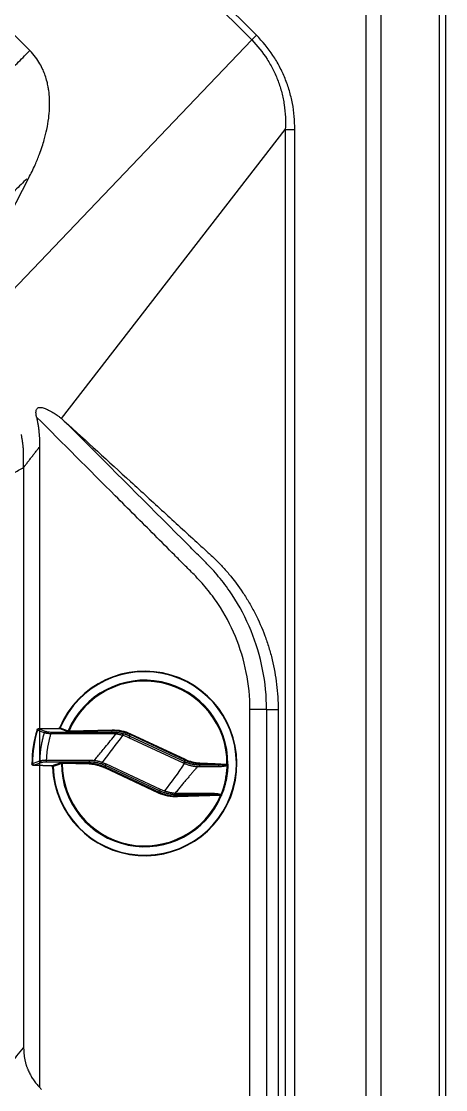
# Model space of a CAD drawing. Header units: inches. Extents: x 2 to 86, y -22 to 129.
# Drawn here: x 80.36 to 86.46, y 56.99 to 72.33 of the extents above; entities that cross this region are included whole.
import ezdxf

# ---------------------------------------------------------------- set-up
doc = ezdxf.new("R2010")
doc.units = ezdxf.units.IN
doc.header["$MEASUREMENT"] = 0
doc.layers.add('1', color=4, linetype='Continuous')
doc.layers.add('BDIM_CYAN', color=4, linetype='Continuous')

# ---------------------------------------------------------------- blocks, each defined once
blk = doc.blocks.new('1774501 top')
at = {"layer": 'BDIM_CYAN'}
for p, q in [((-39.15, 12.12), (-39.1, 12.11)), ((-38.6, 12.75), (-31.3, 12.9)), ((-31.21, 12.76), (-38.46, 12.6)), ((-38.46, 12.61), (-31.21, 12.76)), ((-38.46, 12.61), (-38.46, 12.6)), ((-31.21, 12.76), (-31.21, 12.76)), ((-30.84, 12.97), (-30.88, 12.99)), ((-27.57, 11.92), (-11.9, 12.25)), ((-27.56, 11.56), (-27.57, 11.92)), ((-11.9, 11.9), (-27.56, 11.56)), ((-11.99, 11.46), (-11.9, 11.9)), ((-11.9, 11.9), (-11.9, 12.25)), ((-7.86, 10.89), (-8.04, 10.23)), ((-5.45, 10.01), (-5.74, 9.39)), ((14.18, 0.1), (-5.74, 9.39)), ((-5.45, 10.01), (-5.34, 10.51)), ((-5.45, 10.01), (14.48, 0.73)), ((-5.34, 10.51), (-5.19, 10.84)), ((14.6, 1.22), (-5.34, 10.51)), ((-5.19, 10.84), (14.75, 1.54)), ((-40.98, 0.05), (-40.93, 0.05)), ((-30.04, 0), (-30.03, 0.35)), ((-30.03, 0.35), (-20.28, 0.09)), ((-20.29, -0.27), (-20.28, 0.09)), ((-20.18, 0.48), (-20.28, 0.09)), ((-15.67, -0.25), (-15.45, 0.4)), ((14.48, 0.73), (14.18, 0.1)), ((14.48, 0.73), (14.6, 1.22)), ((14.8, 0.58), (14.52, -0.05)), ((14.6, 1.22), (14.75, 1.54)), ((20.11, -0.15), (20.13, 0.2)), ((-33.96, -0.96), (-40.44, -0.78)), ((-40.26, -0.64), (-33.83, -0.81)), ((-40.26, -0.64), (-40.26, -0.65)), ((-33.83, -0.82), (-40.26, -0.65)), ((-33.83, -0.81), (-33.83, -0.82)), ((-33.44, -1.17), (-33.48, -1.17)), ((-20.29, -0.27), (-30.04, 0)), ((-14.59, -1.61), (-14.44, -1.29)), ((5.11, -10.8), (-14.59, -1.61)), ((-14.32, -0.8), (-14.44, -1.29)), ((-14.44, -1.29), (5.26, -10.48)), ((-14.32, -0.8), (-14.03, -0.17)), ((5.36, -9.97), (-14.32, -0.8)), ((-14.03, -0.17), (5.65, -9.35)), ((20.03, -0.48), (20.11, -0.15)), ((30.36, -0.29), (30.03, -0.29)), ((30.1, -0.66), (30.33, -0.67)), ((5.11, -10.8), (5.26, -10.48)), ((5.26, -10.48), (5.36, -9.97)), ((5.65, -9.35), (5.36, -9.97)), ((7.39, -10.03), (7.19, -10.68)), ((12.08, -11.46), (11.99, -11.85)), ((11.99, -11.85), (23.67, -11.46)), ((27.67, -11.68), (12.01, -12.2)), ((27.67, -11.68), (27.97, -11.81)), ((12.01, -12.2), (11.99, -11.85))]:
    blk.add_line(p, q, dxfattribs=at)
at = {"layer": 'BDIM_CYAN', "flags": 128}
for points in [[(-39.15, 12.12), (-39.2, 12.2), (-39.25, 12.26)], [(-36.58, 11.15), (-37.99, 11.69), (-39.1, 12.12)], [(-38.6, 12.75), (-38.54, 12.67), (-38.49, 12.61)], [(-38.46, 12.6), (-37.07, 12.07), (-35.98, 11.66)], [(-31.21, 12.76), (-31.26, 12.84), (-31.3, 12.9)], [(-28.25, 11.62), (-29.9, 12.26), (-31.2, 12.76)], [(-30.98, 13.12), (-30.92, 13.04), (-30.88, 12.99)], [(-30.85, 12.96), (-29.23, 12.34), (-27.95, 11.85)], [(-12.06, 10.83), (-24.48, 10.82), (-34.24, 10.81)], [(-34.17, 11.46), (-21.75, 11.46), (-11.99, 11.46)], [(-41.12, -0.08), (-41.04, -0.01), (-40.98, 0.05)], [(-20.18, 0.48), (-28.93, 0.49), (-35.8, 0.49)], [(20.13, 0.2), (25.68, -0.07), (30.03, -0.29)], [(-40.3, -0.65), (-40.38, -0.72), (-40.44, -0.78)], [(-33.96, -0.96), (-33.89, -0.88), (-33.83, -0.82)], [(-33.48, -1.17), (-33.56, -1.24), (-33.61, -1.3)], [(26.96, -0.49), (23.12, -0.3), (20.11, -0.15)], [(23.67, -11.46), (17.18, -11.46), (12.08, -11.46)], [(27.84, -11.41), (27.88, -11.42), (27.91, -11.44), (27.95, -11.45), (27.98, -11.47), (28.01, -11.48), (28.03, -11.49), (28.06, -11.5), (28.07, -11.5)]]:
    blk.add_lwpolyline(points, dxfattribs=at)
at = {"layer": 'BDIM_CYAN'}
for centre, radius, start, end in [((0, 0), 33.64, 182.2173, 157.0458), ((0, 0), 33.5, 182.0017, 157.1948), ((0, 0), 33.46, 182.0017, 157.1948), ((0, 0), 30.36, 359.4552, 157.0287), ((0, 0), 30.04, 359.4552, 156.6235), ((0, 0), 41.12, 162.6593, 180.1147), ((0, 0), 40.98, 162.7985, 179.9266), ((0, 0), 40.93, 162.7985, 179.9266), ((-39.06, 12.18), 0.0712, 185.9757, 235.9967), ((-38.48, 12.44), 0.17, 94.5662, 117.2715), ((-31.22, 12.75), 0.0179, 7.628, 32.3884), ((-30.76, 13.17), 0.225, 234.7682, 246.7159), ((-28.29, 11.98), 0.361, 277.0096, 338.5729), ((-35.89, 10.95), 0.711, 97.2351, 163.5819), ((-32.2, 10.92), 2.04, 164.6426, 183.2972), ((-10.12, 10.94), 1.94, 164.3578, 183.0438), ((-8.65, 10.64), 1.84, 156.7804, 176.7487), ((-40.9, -0.04), 0.0783, 113.7384, 164.4839), ((-37.43, 1.03), 0.727, 180.9627, 261.1906), ((-34.1, 1.06), 1.79, 175.4597, 198.4101), ((-30.73, -0.07), 0.372, 2.3107, 81.3383), ((-18.35, 1.07), 1.92, 174.9685, 197.8879), ((-16.62, 0.76), 1.78, 167.8235, 192.3805), ((-40.28, -0.49), 0.152, 241.5589, 264.7685), ((-33.83, -0.81), 0.0141, 307.3889, 343.301), ((-33.43, -1.21), 0.0771, 97.0905, 135.3962), ((0, 0), 30.36, 180.1062, 337.1155), ((0, 0), 30.04, 180.0029, 337.1155), ((18.03, -1), 1.21, 347.8874, 26.8875), ((18.95, -1.08), 1.24, 351.4291, 29.427), ((25.97, -1.07), 1.14, 352.6551, 30.4681), ((29.95, -1.15), 0.764, 59.1347, 84.6235), ((9.96, -10.82), 1.2, 330.2741, 359.7863), ((10.95, -10.95), 1.23, 335.5553, 3.9273), ((22.49, -10.93), 1.3, 335.9843, 4.3585), ((27.95, -10.89), 0.716, 253.5997, 277.6152)]:
    blk.add_arc(centre, radius, start, end, dxfattribs=at)
for points, knots in [([(-39.25, 12.26), (-39.24, 12.28), (-39.22, 12.32), (-39.19, 12.39), (-39.15, 12.46), (-39.09, 12.54), (-39, 12.61), (-38.91, 12.67), (-38.81, 12.71), (-38.71, 12.74), (-38.63, 12.74), (-38.6, 12.75)], [0, 0, 0, 0, 0.082696, 0.165713, 0.249933, 0.373054, 0.499705, 0.622741, 0.749442, 0.873887, 1, 1, 1, 1]), ([(-39.13, 12.17), (-39.12, 12.2), (-39.09, 12.25), (-39.04, 12.34), (-38.94, 12.45), (-38.82, 12.53), (-38.69, 12.58), (-38.58, 12.61), (-38.52, 12.61), (-38.49, 12.61)], [0, 0, 0, 0, 0.089795, 0.222323, 0.399208, 0.602564, 0.770539, 0.902388, 1, 1, 1, 1]), ([(-38.56, 12.59), (-38.57, 12.59), (-38.61, 12.58), (-38.67, 12.56), (-38.74, 12.53), (-38.82, 12.49), (-38.9, 12.43), (-38.98, 12.34), (-39.05, 12.24), (-39.08, 12.16), (-39.1, 12.12)], [0, 0, 0, 0, 0.068157, 0.152496, 0.253933, 0.372843, 0.50886, 0.660625, 0.825589, 1, 1, 1, 1]), ([(-38.46, 12.6), (-38.47, 12.6), (-38.51, 12.6), (-38.54, 12.59), (-38.56, 12.59)], [0, 0, 0, 0, 0.4889799, 1, 1, 1, 1]), ([(-31.3, 12.9), (-31.28, 12.9), (-31.25, 12.9), (-31.2, 12.92), (-31.15, 12.94), (-31.1, 12.96), (-31.06, 12.99), (-31.03, 13.03), (-31, 13.07), (-30.98, 13.1), (-30.98, 13.12)], [0, 0, 0, 0, 0.125525, 0.248905, 0.372766, 0.499705, 0.62283, 0.749345, 0.874059, 1, 1, 1, 1]), ([(-31.2, 12.76), (-31.2, 12.76), (-31.18, 12.77), (-31.14, 12.77), (-31.09, 12.78), (-31.05, 12.8), (-30.99, 12.84), (-30.93, 12.89), (-30.9, 12.95), (-30.89, 12.98)], [0, 0, 0, 0, 0.062715, 0.146039, 0.251127, 0.434437, 0.501241, 0.765392, 1, 1, 1, 1]), ([(-30.85, 12.96), (-30.85, 12.94), (-30.87, 12.91), (-30.9, 12.87), (-30.95, 12.83), (-31, 12.8), (-31.07, 12.77), (-31.14, 12.76), (-31.18, 12.76), (-31.2, 12.76)], [0, 0, 0, 0, 0.119594, 0.243187, 0.370122, 0.499681, 0.686647, 0.852648, 1, 1, 1, 1]), ([(-27.95, 11.85), (-27.95, 11.85), (-27.93, 11.84), (-27.9, 11.84), (-27.86, 11.85), (-27.82, 11.85), (-27.76, 11.86), (-27.7, 11.88), (-27.64, 11.89), (-27.59, 11.91), (-27.57, 11.92)], [0, 0, 0, 0, 0.098369, 0.201938, 0.312223, 0.430466, 0.557665, 0.694601, 0.841887, 1, 1, 1, 1]), ([(-5.34, 10.51), (-5.46, 10.57), (-5.7, 10.68), (-6.07, 10.83), (-6.44, 10.97), (-6.81, 11.11), (-7.19, 11.23), (-7.57, 11.35), (-7.96, 11.45), (-8.34, 11.54), (-8.73, 11.62), (-9.13, 11.7), (-9.52, 11.76), (-9.92, 11.81), (-10.31, 11.85), (-10.71, 11.88), (-11.11, 11.89), (-11.5, 11.9), (-11.76, 11.9), (-11.9, 11.9)], [0, 0, 0, 0, 0.058439, 0.117021, 0.175728, 0.23454, 0.293441, 0.352409, 0.411426, 0.470472, 0.529528, 0.588574, 0.647591, 0.706559, 0.76546, 0.824272, 0.882979, 0.941561, 1, 1, 1, 1]), ([(-38.16, 1.02), (-38.15, 1.22), (-38.15, 1.62), (-38.12, 2.23), (-38.09, 2.85), (-38.04, 3.48), (-37.98, 4.13), (-37.91, 4.78), (-37.82, 5.45), (-37.72, 6.13), (-37.61, 6.82), (-37.48, 7.52), (-37.33, 8.23), (-37.17, 8.95), (-36.99, 9.68), (-36.79, 10.41), (-36.65, 10.9), (-36.58, 11.15)], [0, 0, 0, 0, 0.058018, 0.117271, 0.17776, 0.239485, 0.302446, 0.366642, 0.432074, 0.498742, 0.566645, 0.635784, 0.706158, 0.777767, 0.85061, 0.924688, 1, 1, 1, 1]), ([(-34.24, 10.81), (-34.3, 10.81), (-34.41, 10.82), (-34.59, 10.83), (-34.76, 10.85), (-34.93, 10.87), (-35.09, 10.88), (-35.25, 10.9), (-35.4, 10.92), (-35.55, 10.94), (-35.69, 10.96), (-35.82, 10.98), (-35.95, 11), (-36.06, 11.03), (-36.17, 11.05), (-36.27, 11.07), (-36.36, 11.09), (-36.44, 11.11), (-36.51, 11.13), (-36.56, 11.14), (-36.58, 11.15)], [0, 0, 0, 0, 0.058307, 0.116749, 0.175238, 0.233684, 0.291995, 0.350081, 0.407848, 0.465208, 0.522074, 0.578364, 0.634, 0.688911, 0.743031, 0.796302, 0.848673, 0.900102, 0.950553, 1, 1, 1, 1]), ([(-35.98, 11.66), (-35.91, 11.63), (-35.8, 11.6), (-35.56, 11.55), (-35.41, 11.53), (-34.94, 11.48), (-34.56, 11.46), (-34.17, 11.46)], [0, 0, 0, 0, 0.25, 0.25, 0.5, 0.5, 1, 1, 1, 1]), ([(-34.24, 10.81), (-34.3, 10.61), (-34.42, 10.22), (-34.59, 9.64), (-34.74, 9.07), (-34.89, 8.5), (-35.02, 7.94), (-35.14, 7.38), (-35.25, 6.83), (-35.36, 6.28), (-35.45, 5.74), (-35.53, 5.21), (-35.6, 4.68), (-35.67, 4.17), (-35.72, 3.65), (-35.77, 3.15), (-35.81, 2.65), (-35.84, 2.16), (-35.87, 1.68), (-35.88, 1.36), (-35.89, 1.2)], [0, 0, 0, 0, 0.062605, 0.124362, 0.185276, 0.24535, 0.304587, 0.36299, 0.420564, 0.477311, 0.533234, 0.588338, 0.642624, 0.696097, 0.748759, 0.800612, 0.851661, 0.901906, 0.951352, 1, 1, 1, 1]), ([(-28.25, 11.62), (-28.19, 11.6), (-28.09, 11.58), (-27.85, 11.56), (-27.7, 11.56), (-27.56, 11.56)], [0, 0, 0, 0, 0.5, 0.5, 1, 1, 1, 1]), ([(-18.36, 1.13), (-17.95, 1.63), (-17.09, 2.66), (-15.78, 4.26), (-14.25, 6.12), (-12.47, 8.3), (-11.17, 9.9), (-10.49, 10.75)], [0, 0, 0, 0, 0.156328, 0.323014, 0.499998, 0.738902, 1, 1, 1, 1]), ([(-11.99, 11.46), (-11.88, 11.46), (-11.66, 11.46), (-11.33, 11.45), (-11, 11.43), (-10.67, 11.4), (-10.45, 11.38), (-10.34, 11.37)], [0, 0, 0, 0, 0.199233, 0.39889, 0.598932, 0.799315, 1, 1, 1, 1]), ([(-8.04, 10.23), (-8.15, 10.26), (-8.38, 10.32), (-8.73, 10.41), (-9.08, 10.49), (-9.43, 10.57), (-9.78, 10.63), (-10.14, 10.69), (-10.37, 10.73), (-10.49, 10.75)], [0, 0, 0, 0, 0.142315, 0.284721, 0.427271, 0.570017, 0.713016, 0.856324, 1, 1, 1, 1]), ([(-10.34, 11.37), (-10.22, 11.35), (-9.97, 11.32), (-9.6, 11.27), (-9.24, 11.21), (-8.89, 11.14), (-8.54, 11.06), (-8.19, 10.98), (-7.97, 10.92), (-7.86, 10.89)], [0, 0, 0, 0, 0.1491, 0.2961538, 0.441136, 0.5840258, 0.7248068, 0.8634672, 1, 1, 1, 1]), ([(-7.86, 10.89), (-7.74, 10.86), (-7.5, 10.8), (-7.16, 10.69), (-6.81, 10.57), (-6.46, 10.45), (-6.12, 10.31), (-5.78, 10.17), (-5.56, 10.07), (-5.45, 10.01)], [0, 0, 0, 0, 0.141961, 0.284291, 0.426947, 0.569889, 0.713073, 0.856458, 1, 1, 1, 1]), ([(-40.93, 0.03), (-40.93, 0), (-40.92, -0.05), (-40.9, -0.13), (-40.88, -0.21), (-40.84, -0.28), (-40.8, -0.34), (-40.76, -0.4), (-40.71, -0.45), (-40.67, -0.49), (-40.62, -0.52), (-40.57, -0.55), (-40.53, -0.57), (-40.49, -0.59), (-40.45, -0.61), (-40.42, -0.62), (-40.39, -0.62), (-40.37, -0.63), (-40.36, -0.63)], [0, 0, 0, 0, 0.087608, 0.17442, 0.25957, 0.34225, 0.421749, 0.497475, 0.568965, 0.635888, 0.698033, 0.7553, 0.807676, 0.85522, 0.898049, 0.936322, 0.97023, 1, 1, 1, 1]), ([(-38.16, 1.02), (-38.13, 1.02), (-38.08, 1.04), (-37.99, 1.06), (-37.89, 1.07), (-37.79, 1.09), (-37.68, 1.11), (-37.56, 1.12), (-37.44, 1.13), (-37.31, 1.15), (-37.19, 1.16), (-37.05, 1.17), (-36.92, 1.17), (-36.79, 1.18), (-36.65, 1.19), (-36.52, 1.19), (-36.39, 1.2), (-36.26, 1.2), (-36.13, 1.2), (-36.01, 1.2), (-35.93, 1.2), (-35.89, 1.2)], [0, 0, 0, 0, 0.0602202, 0.120167, 0.1797149, 0.2387414, 0.297129, 0.3547662, 0.4115481, 0.4673783, 0.5221684, 0.5758393, 0.6283213, 0.679554, 0.7294861, 0.7780758, 0.8252897, 0.8711028, 0.9154979, 0.9584648, 1, 1, 1, 1]), ([(-35.8, 0.49), (-35.99, 0.49), (-36.17, 0.49), (-36.52, 0.47), (-36.69, 0.46), (-36.99, 0.43), (-37.13, 0.41), (-37.36, 0.36), (-37.46, 0.34), (-37.54, 0.31)], [0, 0, 0, 0, 0.25, 0.25, 0.5, 0.5, 0.75, 0.75, 1, 1, 1, 1]), ([(-30.03, 0.35), (-30.16, 0.36), (-30.3, 0.35), (-30.53, 0.33), (-30.62, 0.32), (-30.68, 0.3)], [0, 0, 0, 0, 0.5, 0.5, 1, 1, 1, 1]), ([(-20.28, 0.09), (-20.14, 0.08), (-19.88, 0.07), (-19.48, 0.04), (-19.07, 0.01), (-18.67, -0.04), (-18.28, -0.1), (-17.88, -0.18), (-17.48, -0.26), (-17.09, -0.35), (-16.7, -0.45), (-16.31, -0.57), (-15.93, -0.69), (-15.55, -0.83), (-15.17, -0.97), (-14.8, -1.13), (-14.56, -1.24), (-14.44, -1.29)], [0, 0, 0, 0, 0.066325, 0.132795, 0.199389, 0.266086, 0.332861, 0.399694, 0.466561, 0.533439, 0.600306, 0.667139, 0.733914, 0.800611, 0.867205, 0.933675, 1, 1, 1, 1]), ([(-18.36, 0.38), (-18.48, 0.39), (-18.72, 0.42), (-19.08, 0.45), (-19.45, 0.47), (-19.81, 0.48), (-20.06, 0.48), (-20.18, 0.48)], [0, 0, 0, 0, 0.197733, 0.39666, 0.596722, 0.797857, 1, 1, 1, 1]), ([(-18.36, 1.13), (-18.26, 1.12), (-18.06, 1.09), (-17.77, 1.04), (-17.47, 0.98), (-17.18, 0.92), (-16.82, 0.83), (-16.4, 0.72), (-15.91, 0.57), (-15.6, 0.46), (-15.45, 0.4)], [0, 0, 0, 0, 0.100834, 0.201198, 0.301148, 0.400741, 0.500033, 0.670111, 0.83665, 1, 1, 1, 1]), ([(-15.67, -0.25), (-15.77, -0.21), (-15.96, -0.15), (-16.24, -0.06), (-16.53, 0.02), (-16.83, 0.1), (-17.13, 0.17), (-17.43, 0.23), (-17.74, 0.29), (-18.05, 0.34), (-18.25, 0.36), (-18.36, 0.38)], [0, 0, 0, 0, 0.1069707, 0.2148821, 0.3237787, 0.4337023, 0.5446919, 0.6567841, 0.7700124, 0.8844081, 1, 1, 1, 1]), ([(20.11, -0.15), (19.98, -0.14), (19.73, -0.13), (19.35, -0.09), (18.97, -0.05), (18.6, 0), (18.22, 0.07), (17.85, 0.14), (17.47, 0.22), (17.1, 0.31), (16.73, 0.41), (16.37, 0.53), (16.01, 0.65), (15.65, 0.77), (15.29, 0.91), (14.94, 1.06), (14.71, 1.17), (14.6, 1.22)], [0, 0, 0, 0, 0.066361, 0.132852, 0.199454, 0.266147, 0.332911, 0.399726, 0.466572, 0.533428, 0.600274, 0.667089, 0.733853, 0.800546, 0.867148, 0.933639, 1, 1, 1, 1]), ([(14.8, 0.58), (14.89, 0.54), (15.08, 0.46), (15.37, 0.35), (15.66, 0.24), (15.96, 0.14), (16.26, 0.05), (16.56, -0.04), (16.87, -0.12), (17.18, -0.19), (17.49, -0.25), (17.81, -0.31), (18.13, -0.36), (18.46, -0.39), (18.78, -0.43), (19, -0.44), (19.11, -0.45)], [0, 0, 0, 0, 0.067697, 0.135839, 0.204463, 0.273603, 0.343294, 0.413566, 0.48445, 0.555975, 0.628167, 0.701053, 0.774657, 0.849002, 0.924109, 1, 1, 1, 1]), ([(-40.44, -0.78), (-40.46, -0.78), (-40.5, -0.78), (-40.57, -0.76), (-40.64, -0.75), (-40.72, -0.71), (-40.82, -0.66), (-40.92, -0.57), (-41.01, -0.47), (-41.07, -0.35), (-41.11, -0.22), (-41.11, -0.13), (-41.12, -0.08)], [0, 0, 0, 0, 0.062779, 0.124971, 0.187161, 0.249935, 0.37479, 0.499659, 0.62446, 0.749429, 0.874715, 1, 1, 1, 1]), ([(-40.3, -0.65), (-40.32, -0.64), (-40.36, -0.64), (-40.44, -0.63), (-40.54, -0.6), (-40.65, -0.55), (-40.78, -0.45), (-40.88, -0.32), (-40.95, -0.16), (-40.97, -0.06), (-40.98, -0.02)], [0, 0, 0, 0, 0.0598211, 0.1385587, 0.2378161, 0.3586992, 0.50112, 0.6980622, 0.8648498, 1, 1, 1, 1]), ([(-40.36, -0.63), (-40.34, -0.63), (-40.31, -0.63), (-40.28, -0.64), (-40.26, -0.64)], [0, 0, 0, 0, 0.510222, 1, 1, 1, 1]), ([(-33.61, -1.3), (-33.62, -1.29), (-33.62, -1.26), (-33.63, -1.21), (-33.65, -1.14), (-33.71, -1.05), (-33.81, -0.99), (-33.9, -0.96), (-33.94, -0.96), (-33.96, -0.96)], [0, 0, 0, 0, 0.083147, 0.166187, 0.250422, 0.499594, 0.748807, 0.873864, 1, 1, 1, 1]), ([(-33.48, -1.16), (-33.49, -1.14), (-33.49, -1.11), (-33.51, -1.06), (-33.53, -1.01), (-33.56, -0.96), (-33.59, -0.92), (-33.64, -0.88), (-33.7, -0.85), (-33.77, -0.83), (-33.81, -0.82), (-33.83, -0.82)], [0, 0, 0, 0, 0.0949373, 0.1929193, 0.2935634, 0.3962805, 0.5003565, 0.607606, 0.7502274, 0.9073009, 1, 1, 1, 1]), ([(-33.82, -0.81), (-33.8, -0.82), (-33.76, -0.82), (-33.69, -0.83), (-33.63, -0.85), (-33.57, -0.89), (-33.51, -0.94), (-33.47, -1), (-33.45, -1.06), (-33.44, -1.11), (-33.44, -1.13)], [0, 0, 0, 0, 0.121723, 0.244083, 0.368103, 0.494103, 0.621616, 0.749489, 0.876154, 1, 1, 1, 1]), ([(-30.04, 0), (-30.05, 0), (-30.09, 0), (-30.14, 0), (-30.2, -0.01), (-30.25, -0.01), (-30.29, -0.02), (-30.33, -0.04), (-30.35, -0.05), (-30.36, -0.06)], [0, 0, 0, 0, 0.12981, 0.263359, 0.401045, 0.543231, 0.690254, 0.842418, 1, 1, 1, 1]), ([(-14.59, -1.61), (-14.7, -1.56), (-14.92, -1.46), (-15.26, -1.32), (-15.61, -1.18), (-15.95, -1.06), (-16.3, -0.94), (-16.65, -0.83), (-17.01, -0.74), (-17.49, -0.62), (-18.09, -0.49), (-18.82, -0.38), (-19.55, -0.3), (-20.04, -0.28), (-20.29, -0.27)], [0, 0, 0, 0, 0.0626358, 0.1251517, 0.1875885, 0.2499871, 0.3123885, 0.374834, 0.4373642, 0.5000201, 0.6251619, 0.749987, 0.8748237, 1, 1, 1, 1]), ([(-14.32, -0.8), (-14.43, -0.75), (-14.65, -0.65), (-14.99, -0.5), (-15.33, -0.37), (-15.56, -0.29), (-15.67, -0.25)], [0, 0, 0, 0, 0.2507275, 0.5010188, 0.7508005, 1, 1, 1, 1]), ([(19.22, -1.25), (18.98, -1.52), (18.48, -2.1), (17.72, -2.98), (16.91, -3.93), (16.05, -4.94), (15.15, -6), (14.21, -7.13), (13.23, -8.31), (12.21, -9.55), (11.51, -10.39), (11.16, -10.83)], [0, 0, 0, 0, 0.087692, 0.181346, 0.280936, 0.386422, 0.497749, 0.614852, 0.737654, 0.866068, 1, 1, 1, 1]), ([(19.22, -1.25), (19.1, -1.24), (18.87, -1.22), (18.53, -1.18), (18.19, -1.13), (17.85, -1.07), (17.51, -1.01), (17.18, -0.94), (16.76, -0.84), (16.25, -0.7), (15.67, -0.51), (15.19, -0.33), (14.86, -0.2), (14.69, -0.13), (14.6, -0.08), (14.55, -0.06), (14.53, -0.05)], [0, 0, 0, 0, 0.072893, 0.145203, 0.216997, 0.288344, 0.35931, 0.429962, 0.500363, 0.625832, 0.749946, 0.874933, 0.937551, 0.9689, 0.984586, 1, 1, 1, 1]), ([(26.96, -0.49), (27.17, -0.49), (27.53, -0.5), (28, -0.51), (28.3, -0.51), (28.58, -0.51), (28.86, -0.5), (29.19, -0.48), (29.47, -0.47), (29.7, -0.44), (29.88, -0.42), (29.98, -0.39), (30.02, -0.38)], [0, 0, 0, 0, 0.206363, 0.358518, 0.456405, 0.499994, 0.624023, 0.731729, 0.82313, 0.898254, 0.957163, 1, 1, 1, 1]), ([(30.1, -0.66), (30.07, -0.68), (30.02, -0.71), (29.94, -0.76), (29.85, -0.8), (29.73, -0.85), (29.58, -0.9), (29.34, -0.97), (29.02, -1.05), (28.53, -1.13), (27.88, -1.2), (27.37, -1.21), (27.1, -1.21)], [0, 0, 0, 0, 0.029063, 0.059481, 0.09135, 0.124753, 0.182207, 0.250045, 0.367903, 0.500344, 0.738488, 1, 1, 1, 1]), ([(27.84, -11.41), (27.9, -11.25), (28.04, -10.91), (28.25, -10.35), (28.49, -9.7), (28.73, -8.95), (28.98, -8.1), (29.23, -7.16), (29.47, -6.11), (29.68, -5.01), (29.85, -3.89), (29.98, -2.79), (30.06, -1.72), (30.09, -1.01), (30.1, -0.66)], [0, 0, 0, 0, 0.045603, 0.099776, 0.16255, 0.233952, 0.313995, 0.402679, 0.499979, 0.60545, 0.708244, 0.808299, 0.905565, 1, 1, 1, 1]), ([(30.33, -0.67), (30.32, -0.85), (30.31, -1.22), (30.29, -1.77), (30.25, -2.33), (30.2, -2.89), (30.14, -3.45), (30.07, -4.01), (29.99, -4.58), (29.9, -5.15), (29.8, -5.73), (29.68, -6.3), (29.55, -6.88), (29.41, -7.45), (29.26, -8.03), (29.09, -8.61), (28.92, -9.19), (28.73, -9.77), (28.52, -10.35), (28.31, -10.93), (28.15, -11.31), (28.07, -11.5)], [0, 0, 0, 0, 0.049327, 0.099022, 0.149083, 0.199513, 0.250309, 0.301473, 0.353004, 0.404903, 0.457168, 0.509801, 0.5628, 0.616167, 0.6699, 0.724, 0.778467, 0.8333, 0.8885, 0.944067, 1, 1, 1, 1]), ([(30.02, -0.38), (30.03, -0.37), (30.03, -0.34), (30.03, -0.3), (30.03, -0.29)], [0, 0, 0, 0, 0.503351, 1, 1, 1, 1]), ([(5.26, -10.48), (5.37, -10.53), (5.61, -10.64), (5.96, -10.78), (6.32, -10.92), (6.68, -11.05), (7.05, -11.17), (7.42, -11.29), (7.79, -11.39), (8.17, -11.48), (8.54, -11.56), (8.92, -11.64), (9.31, -11.7), (9.69, -11.75), (10.07, -11.79), (10.46, -11.83), (10.84, -11.85), (11.23, -11.86), (11.61, -11.86), (11.87, -11.86), (11.99, -11.85)], [0, 0, 0, 0, 0.055168, 0.110472, 0.165895, 0.221421, 0.277033, 0.332714, 0.388447, 0.444215, 0.5, 0.555785, 0.611553, 0.667286, 0.722967, 0.778579, 0.834105, 0.889528, 0.944832, 1, 1, 1, 1]), ([(7.19, -10.68), (7.06, -10.64), (6.82, -10.56), (6.45, -10.43), (6.08, -10.29), (5.72, -10.14), (5.48, -10.03), (5.36, -9.97)], [0, 0, 0, 0, 0.198986, 0.398547, 0.598616, 0.799123, 1, 1, 1, 1]), ([(11, -11.42), (10.88, -11.41), (10.63, -11.39), (10.26, -11.35), (9.9, -11.3), (9.54, -11.24), (9.18, -11.18), (8.84, -11.11), (8.49, -11.04), (8.16, -10.96), (7.83, -10.87), (7.51, -10.78), (7.29, -10.72), (7.19, -10.68)], [0, 0, 0, 0, 0.097254, 0.193283, 0.288068, 0.381592, 0.473839, 0.564797, 0.654456, 0.742809, 0.829852, 0.915582, 1, 1, 1, 1]), ([(7.39, -10.03), (7.51, -10.06), (7.73, -10.13), (8.06, -10.23), (8.4, -10.33), (8.74, -10.41), (9.08, -10.49), (9.42, -10.57), (9.77, -10.63), (10.11, -10.69), (10.46, -10.74), (10.81, -10.79), (11.04, -10.81), (11.16, -10.83)], [0, 0, 0, 0, 0.0901771, 0.1804037, 0.2707104, 0.3611288, 0.4516911, 0.5424307, 0.6333813, 0.7245778, 0.8160555, 0.9078505, 1, 1, 1, 1]), ([(27.75, -11.58), (27.72, -11.57), (27.65, -11.55), (27.54, -11.54), (27.41, -11.52), (27.24, -11.51), (27.05, -11.49), (26.84, -11.48), (26.59, -11.47), (26.32, -11.46), (26.03, -11.45), (25.57, -11.44), (24.78, -11.44), (24.1, -11.45), (23.67, -11.46)], [0, 0, 0, 0, 0.0211, 0.048554, 0.082413, 0.122702, 0.169437, 0.222626, 0.282275, 0.348388, 0.420967, 0.500015, 0.687007, 1, 1, 1, 1]), ([(23.78, -10.83), (23.97, -10.84), (24.33, -10.84), (24.86, -10.85), (25.36, -10.88), (25.81, -10.92), (26.2, -10.96), (26.54, -11.01), (26.84, -11.06), (27.1, -11.11), (27.34, -11.18), (27.54, -11.25), (27.7, -11.32), (27.8, -11.38), (27.84, -11.41)], [0, 0, 0, 0, 0.134768, 0.262856, 0.384421, 0.499614, 0.588796, 0.670119, 0.743663, 0.809528, 0.867846, 0.918809, 0.962704, 1, 1, 1, 1]), ([(27.67, -11.68), (27.69, -11.66), (27.71, -11.63), (27.74, -11.59), (27.75, -11.58)], [0, 0, 0, 0, 0.534584, 1, 1, 1, 1]), ([(27.75, -11.58), (27.75, -11.56), (27.77, -11.53), (27.79, -11.49), (27.82, -11.45), (27.83, -11.42), (27.84, -11.41)], [0, 0, 0, 0, 0.250438, 0.501172, 0.749328, 1, 1, 1, 1])]:
    blk.add_open_spline(points, degree=3, knots=knots, dxfattribs=at)
for points in [[(-39.15, 12.12), (-39.14, 12.14), (-39.14, 12.16), (-39.13, 12.17)], [(-39.1, 12.12), (-39.1, 12.12), (-39.1, 12.11), (-39.1, 12.11)], [(-38.49, 12.61), (-38.48, 12.61), (-38.47, 12.61), (-38.46, 12.61)], [(-31.2, 12.76), (-31.2, 12.76), (-31.2, 12.76), (-31.21, 12.76)], [(-31.21, 12.76), (-31.21, 12.76), (-31.2, 12.76), (-31.2, 12.76)], [(-30.89, 12.98), (-30.89, 12.98), (-30.88, 12.98), (-30.88, 12.99)], [(-30.84, 12.97), (-30.84, 12.97), (-30.84, 12.96), (-30.85, 12.96)], [(-11.9, 12.25), (-9.59, 12.3), (-7.29, 11.81), (-5.19, 10.84)], [(-8.04, 10.23), (-10.53, 6.97), (-13.01, 3.7), (-15.45, 0.4)], [(-10.49, 10.75), (-11.01, 10.8), (-11.53, 10.83), (-12.06, 10.83)], [(-5.74, 9.39), (-6.48, 9.74), (-7.25, 10.02), (-8.04, 10.23)], [(-40.98, -0.02), (-40.98, 0), (-40.98, 0.03), (-40.98, 0.05)], [(-40.93, 0.03), (-40.01, 0.36), (-39.09, 0.69), (-38.16, 1.02)], [(-40.93, 0.05), (-40.93, 0.05), (-40.93, 0.04), (-40.93, 0.03)], [(-37.54, 0.31), (-38.45, -0.01), (-39.36, -0.32), (-40.26, -0.64)], [(-35.89, 1.2), (-30.68, 1.22), (-25.47, 1.23), (-20.27, 1.24)], [(-33.82, -0.81), (-32.78, -0.44), (-31.73, -0.07), (-30.68, 0.3)], [(-20.27, 1.24), (-19.63, 1.25), (-18.99, 1.21), (-18.36, 1.13)], [(-15.45, 0.4), (-14.96, 0.23), (-14.49, 0.04), (-14.03, -0.17)], [(14.52, -0.05), (14.41, 0), (14.3, 0.05), (14.18, 0.1)], [(14.48, 0.73), (14.58, 0.68), (14.69, 0.63), (14.8, 0.58)], [(14.75, 1.54), (16.44, 0.75), (18.26, 0.3), (20.13, 0.2)], [(-40.26, -0.65), (-40.28, -0.65), (-40.29, -0.65), (-40.3, -0.65)], [(-33.83, -0.81), (-33.83, -0.81), (-33.82, -0.81), (-33.82, -0.81)], [(-33.83, -0.82), (-33.83, -0.82), (-33.83, -0.82), (-33.83, -0.82)], [(-33.48, -1.17), (-33.48, -1.17), (-33.48, -1.16), (-33.48, -1.16)], [(-30.36, -0.06), (-31.39, -0.41), (-32.42, -0.77), (-33.44, -1.13)], [(-33.44, -1.13), (-33.44, -1.15), (-33.44, -1.16), (-33.44, -1.17)], [(7.39, -10.03), (9.85, -6.76), (12.27, -3.46), (14.52, -0.05)], [(19.11, -0.45), (19.42, -0.47), (19.72, -0.48), (20.03, -0.48)], [(20.18, -1.27), (19.85, -1.27), (19.53, -1.27), (19.22, -1.25)], [(20.03, -0.48), (22.34, -0.48), (24.65, -0.48), (26.96, -0.49)], [(27.1, -1.21), (24.79, -1.23), (22.49, -1.25), (20.18, -1.27)], [(30.02, -0.38), (30.05, -0.46), (30.07, -0.56), (30.1, -0.66)], [(30.33, -0.67), (30.33, -0.61), (30.33, -0.55), (30.34, -0.49)], [(30.36, -0.29), (30.36, -0.36), (30.35, -0.43), (30.34, -0.49)], [(12.01, -12.2), (9.63, -12.28), (7.26, -11.8), (5.11, -10.8)], [(5.65, -9.35), (6.22, -9.61), (6.8, -9.84), (7.39, -10.03)], [(12.08, -11.46), (11.72, -11.46), (11.36, -11.44), (11, -11.42)], [(11.16, -10.83), (11.5, -10.85), (11.84, -10.86), (12.18, -10.86)], [(12.18, -10.86), (16.05, -10.85), (19.92, -10.84), (23.78, -10.83)], [(28.04, -11.6), (28.02, -11.67), (28, -11.74), (27.97, -11.81)], [(28.04, -11.6), (28.05, -11.57), (28.06, -11.54), (28.07, -11.5)]]:
    blk.add_open_spline(points, degree=3, dxfattribs=at)
blk = doc.blocks.new('2020 HS PILLOW')
at = {"layer": '1', "color": 2}
blk.add_line((-7.012, -1.404), (-6.358, -3.456), dxfattribs=at)
blk.add_arc((6.425, -4.729), 11.502, 179.6163, 180.1436, dxfattribs=at)
for points, knots in [([(-6.346, -3.426), (-6.346, -3.387), (-6.346, -3.309), (-6.346, -3.191), (-6.346, -3.074), (-6.346, -2.957), (-6.346, -2.839), (-6.347, -2.722), (-6.348, -2.604), (-6.349, -2.487), (-6.35, -2.37), (-6.351, -2.242), (-6.353, -2.105), (-6.356, -1.958), (-6.359, -1.812), (-6.362, -1.65), (-6.366, -1.472), (-6.371, -1.275), (-6.375, -1.143), (-6.377, -1.076)], [0, 0, 0, 0, 0.050086, 0.100152, 0.150197, 0.200224, 0.250231, 0.30022, 0.350192, 0.400146, 0.450084, 0.500006, 0.563112, 0.625003, 0.68697, 0.750001, 0.831127, 0.914459, 1, 1, 1, 1]), ([(-5.11, -1.442), (-5.109, -1.483), (-5.106, -1.565), (-5.103, -1.688), (-5.099, -1.811), (-5.096, -1.935), (-5.093, -2.058), (-5.09, -2.181), (-5.087, -2.305), (-5.085, -2.428), (-5.083, -2.551), (-5.081, -2.675), (-5.079, -2.798), (-5.077, -2.922), (-5.076, -3.045), (-5.075, -3.169), (-5.074, -3.292), (-5.073, -3.416), (-5.072, -3.539), (-5.072, -3.663), (-5.072, -3.787), (-5.072, -3.91), (-5.072, -4.034), (-5.073, -4.158), (-5.074, -4.281), (-5.074, -4.405), (-5.076, -4.529), (-5.077, -4.611), (-5.077, -4.652)], [0, 0, 0, 0, 0.038206, 0.076434, 0.114683, 0.152953, 0.191244, 0.229555, 0.267888, 0.306241, 0.344615, 0.383009, 0.421424, 0.459859, 0.498313, 0.536788, 0.575283, 0.613797, 0.652331, 0.690885, 0.729458, 0.76805, 0.806661, 0.845291, 0.883941, 0.922608, 0.961295, 1, 1, 1, 1]), ([(-6.358, -3.456), (-6.336, -3.521), (-6.297, -3.639), (-6.234, -3.791), (-6.179, -3.906), (-6.12, -4.016), (-6.049, -4.134), (-5.961, -4.258), (-5.866, -4.371), (-5.772, -4.466), (-5.691, -4.533), (-5.624, -4.581), (-5.562, -4.621), (-5.488, -4.661), (-5.403, -4.698), (-5.309, -4.729), (-5.199, -4.753), (-5.119, -4.756), (-5.077, -4.758)], [0, 0, 0, 0, 0.109303, 0.195512, 0.25888, 0.310903, 0.390699, 0.474501, 0.546287, 0.618154, 0.679279, 0.707051, 0.743456, 0.790702, 0.833338, 0.882273, 0.937704, 1, 1, 1, 1]), ([(-5.077, -4.758), (-3.411, -4.763), (-0.026, -4.774), (3.358, -4.763), (5.077, -4.758)], [0, 0, 0, 0, 0.492188, 1, 1, 1, 1])]:
    blk.add_open_spline(points, degree=3, knots=knots, dxfattribs=at)
blk = doc.blocks.new('2026 RHYTHM')
at = {"layer": '1', "color": 4}
blk.add_line((84.082, 78.2), (84.082, 5.882), dxfattribs=at)
at = {"layer": 'BDIM_CYAN', "color": 3}
for p, q in [((71.074, 81.297), (81.297, 71.074)), ((81.364, 71.141), (71.141, 81.364)), ((82.937, 72.354), (82.937, 14.122)), ((83.158, 14.122), (83.158, 72.354)), ((83.991, 72.354), (83.991, 14.122)), ((81.297, 71.074), (77.141, 66.725)), ((78.564, 65.639), (81.779, 69.789)), ((81.779, 69.789), (81.779, 42.041)), ((81.915, 42.041), (81.915, 69.789)), ((78.25, 65.233), (78.25, 56.039)), ((81.271, 42.041), (81.271, 61.461)), ((81.51, 61.461), (81.677, 61.461)), ((81.51, 61.461), (81.51, 42.041)), ((81.677, 61.461), (81.677, 42.041))]:
    blk.add_line(p, q, dxfattribs=at)
for points in [[(81.297, 71.074), (81.318, 71.095), (81.341, 71.118), (81.364, 71.141)], [(78.605, 65.603), (78.592, 65.615), (78.578, 65.627), (78.564, 65.639)]]:
    blk.add_open_spline(points, degree=3, dxfattribs=at)
for points, knots in [([(81.297, 71.074), (81.381, 70.99), (81.454, 70.898), (81.533, 70.775), (81.549, 70.749), (81.578, 70.698), (81.592, 70.672), (81.632, 70.593), (81.655, 70.538), (81.696, 70.429), (81.714, 70.373), (81.736, 70.287), (81.742, 70.259), (81.754, 70.201), (81.759, 70.172), (81.772, 70.084), (81.778, 70.025), (81.783, 69.907), (81.782, 69.848), (81.778, 69.789)], [0, 0, 0, 0, 0.25, 0.25, 0.3125, 0.3125, 0.375, 0.375, 0.5, 0.5, 0.625, 0.625, 0.6875, 0.6875, 0.75, 0.75, 0.875, 0.875, 1, 1, 1, 1]), ([(81.915, 69.789), (81.915, 69.852), (81.913, 69.914), (81.902, 70.039), (81.893, 70.101), (81.876, 70.193), (81.869, 70.224), (81.854, 70.285), (81.846, 70.315), (81.82, 70.405), (81.799, 70.463), (81.752, 70.579), (81.726, 70.635), (81.682, 70.719), (81.667, 70.746), (81.635, 70.8), (81.618, 70.826), (81.532, 70.956), (81.453, 71.052), (81.364, 71.141)], [0, 0, 0, 0, 0.125, 0.125, 0.25, 0.25, 0.3125, 0.3125, 0.375, 0.375, 0.5, 0.5, 0.625, 0.625, 0.6875, 0.6875, 0.75, 0.75, 1, 1, 1, 1]), ([(81.779, 69.789), (81.799, 69.789), (81.821, 69.789), (81.867, 69.789), (81.891, 69.789), (81.915, 69.789)], [0, 0, 0, 0, 0.5, 0.5, 1, 1, 1, 1]), ([(78.207, 65.66), (78.206, 65.664), (78.204, 65.673), (78.202, 65.686), (78.2, 65.698), (78.199, 65.71), (78.198, 65.72), (78.198, 65.734), (78.199, 65.75), (78.204, 65.767), (78.212, 65.781), (78.227, 65.794), (78.253, 65.8), (78.284, 65.797), (78.316, 65.788), (78.347, 65.776), (78.381, 65.76), (78.419, 65.74), (78.464, 65.712), (78.508, 65.683), (78.541, 65.657), (78.558, 65.643), (78.564, 65.639)], [0, 0, 0, 0, 0.0246006, 0.0476899, 0.0692731, 0.0893613, 0.1079723, 0.1251336, 0.1618302, 0.1938421, 0.2227252, 0.2506399, 0.3046489, 0.3755235, 0.4323202, 0.5008024, 0.5659447, 0.6492688, 0.7505582, 0.8719239, 0.954861, 1, 1, 1, 1]), ([(78.207, 65.66), (78.209, 65.651), (78.212, 65.634), (78.217, 65.608), (78.222, 65.582), (78.226, 65.556), (78.23, 65.529), (78.234, 65.503), (78.237, 65.476), (78.241, 65.44), (78.245, 65.396), (78.248, 65.343), (78.25, 65.289), (78.25, 65.252), (78.25, 65.233)], [0, 0, 0, 0, 0.060868, 0.122103, 0.183717, 0.245723, 0.308132, 0.370956, 0.434207, 0.497895, 0.618517, 0.742365, 0.869506, 1, 1, 1, 1]), ([(80.469, 63.398), (80.446, 63.421), (80.422, 63.445), (80.375, 63.492), (80.351, 63.515), (80.28, 63.586), (80.233, 63.633), (80.092, 63.775), (79.998, 63.869), (79.715, 64.152), (79.526, 64.34), (78.961, 64.906), (78.584, 65.283), (78.207, 65.66)], [0, 0, 0, 0, 0.03125, 0.03125, 0.0625, 0.0625, 0.125, 0.125, 0.25, 0.25, 0.5, 0.5, 1, 1, 1, 1]), ([(78.605, 65.603), (78.922, 65.313), (79.24, 65.023), (79.716, 64.588), (79.874, 64.443), (80.112, 64.225), (80.191, 64.152), (80.35, 64.007), (80.429, 63.935), (80.548, 63.826), (80.588, 63.79), (80.667, 63.717), (80.707, 63.681), (80.785, 63.607), (80.823, 63.569), (80.898, 63.49), (80.934, 63.449), (81.04, 63.322), (81.108, 63.233), (81.186, 63.114), (81.202, 63.09), (81.232, 63.041), (81.247, 63.017), (81.291, 62.942), (81.319, 62.891), (81.398, 62.736), (81.445, 62.629), (81.506, 62.464), (81.525, 62.408), (81.552, 62.322), (81.56, 62.293), (81.576, 62.235), (81.583, 62.206), (81.619, 62.059), (81.64, 61.941), (81.669, 61.703), (81.677, 61.582), (81.677, 61.461)], [0, 0, 0, 0, 0.25, 0.25, 0.375, 0.375, 0.4375, 0.4375, 0.5, 0.5, 0.53125, 0.53125, 0.5625, 0.5625, 0.59375, 0.59375, 0.625, 0.625, 0.6875, 0.6875, 0.703125, 0.703125, 0.71875, 0.71875, 0.75, 0.75, 0.8125, 0.8125, 0.84375, 0.84375, 0.859375, 0.859375, 0.875, 0.875, 0.9375, 0.9375, 1, 1, 1, 1]), ([(81.51, 61.461), (81.51, 61.65), (81.472, 62.041), (81.305, 62.6), (81.077, 63.032), (80.877, 63.304), (80.752, 63.451), (80.669, 63.539), (80.604, 63.605), (80.541, 63.667), (80.431, 63.777), (80.211, 63.997), (79.898, 64.31), (79.521, 64.687), (79.09, 65.118), (78.785, 65.423), (78.605, 65.603)], [0, 0, 0, 0, 0.125, 0.25, 0.375, 0.4375, 0.46875, 0.5, 0.515625, 0.53125, 0.5625, 0.625, 0.75, 0.875, 1, 1.179185, 1.179185, 1.179185, 1.179185]), ([(78.02, 65.153), (78.02, 65.161), (78.019, 65.176), (78.018, 65.199), (78.016, 65.222), (78.014, 65.245), (78.011, 65.268), (78.008, 65.292), (78.005, 65.315), (78.001, 65.338), (77.997, 65.361), (77.993, 65.385), (77.989, 65.4), (77.988, 65.408)], [0, 0, 0, 0, 0.089627, 0.179491, 0.269599, 0.359949, 0.450553, 0.541428, 0.632575, 0.724002, 0.815714, 0.907715, 1, 1, 1, 1]), ([(78.021, 64.937), (78.032, 64.951), (78.053, 64.979), (78.086, 65.021), (78.118, 65.063), (78.151, 65.105), (78.184, 65.147), (78.217, 65.19), (78.239, 65.218), (78.251, 65.233)], [-0.09139089, -0.09139089, -0.09139089, -0.09139089, -0.08996403, -0.08850779, -0.08705155, -0.08559531, -0.08413907, -0.08268283, -0.0811494, -0.0811494, -0.0811494, -0.0811494]), ([(78.021, 64.937), (78.021, 64.973), (78.021, 65.009), (78.021, 65.081), (78.021, 65.117), (78.02, 65.153)], [0, 0, 0, 0, 0.5, 0.5, 1, 1, 1, 1]), ([(77.718, 64.771), (77.744, 64.785), (77.769, 64.799), (77.82, 64.826), (77.845, 64.84), (77.921, 64.882), (77.971, 64.909), (78.021, 64.937)], [0, 0, 0, 0, 0.25, 0.25, 0.5, 0.5, 1, 1, 1, 1]), ([(78.021, 64.937), (78.021, 64.037), (78.021, 62.54), (78.021, 60.463), (78.021, 58.935), (78.021, 57.655), (78.021, 56.953), (78.021, 56.604)], [0, 0, 0, 0, 0.324057, 0.539032, 0.747406, 0.874134, 1, 1, 1, 1]), ([(81.271, 61.461), (81.271, 61.64), (81.253, 61.819), (81.184, 62.171), (81.131, 62.343), (80.994, 62.675), (80.909, 62.833), (80.76, 63.057), (80.706, 63.129), (80.621, 63.233), (80.592, 63.267), (80.531, 63.333), (80.5, 63.366), (80.469, 63.398)], [0, 0, 0, 0, 0.25, 0.25, 0.5, 0.5, 0.75, 0.75, 0.875, 0.875, 0.9375, 0.9375, 1, 1, 1, 1]), ([(81.51, 61.461), (81.508, 61.461), (81.501, 61.461), (81.475, 61.461), (81.457, 61.461), (81.411, 61.461), (81.384, 61.461), (81.328, 61.461), (81.299, 61.461), (81.271, 61.461)], [0, 0, 0, 0, 0.25, 0.25, 0.5, 0.5, 0.75, 0.75, 1, 1, 1, 1]), ([(73.256, 51.997), (73.267, 52.003), (73.293, 52.019), (73.339, 52.047), (73.399, 52.084), (73.471, 52.129), (73.571, 52.192), (73.694, 52.27), (73.848, 52.371), (74.028, 52.491), (74.256, 52.648), (74.514, 52.833), (74.784, 53.038), (75.072, 53.269), (75.375, 53.527), (75.688, 53.815), (75.988, 54.112), (76.274, 54.417), (76.55, 54.733), (76.816, 55.059), (77.066, 55.38), (77.289, 55.673), (77.481, 55.927), (77.629, 56.118), (77.743, 56.263), (77.833, 56.375), (77.926, 56.489), (77.989, 56.565), (78.021, 56.604)], [0, 0, 0, 0, 0.003816, 0.009297, 0.016441, 0.025243, 0.035699, 0.053313, 0.071397, 0.095072, 0.12495, 0.165551, 0.207205, 0.24993, 0.30798, 0.36899, 0.432988, 0.499999, 0.56896, 0.642941, 0.71865, 0.785889, 0.842958, 0.892975, 0.918776, 0.945215, 0.972291, 1, 1, 1, 1]), ([(78.021, 56.604), (78.021, 56.598), (78.021, 56.586), (78.022, 56.569), (78.023, 56.551), (78.024, 56.534), (78.025, 56.517), (78.027, 56.5), (78.029, 56.484), (78.032, 56.467), (78.035, 56.45), (78.038, 56.434), (78.042, 56.417), (78.045, 56.401), (78.05, 56.385), (78.054, 56.369), (78.059, 56.353), (78.064, 56.337), (78.07, 56.322), (78.076, 56.306), (78.084, 56.285), (78.095, 56.259), (78.11, 56.229), (78.127, 56.2), (78.144, 56.171), (78.163, 56.143), (78.183, 56.116), (78.204, 56.089), (78.227, 56.063), (78.242, 56.047), (78.25, 56.039)], [0, 0, 0, 0, 0.026915, 0.053674, 0.080292, 0.106784, 0.133164, 0.159449, 0.185652, 0.211791, 0.23788, 0.263935, 0.289973, 0.316008, 0.342057, 0.368136, 0.394259, 0.420444, 0.446705, 0.473058, 0.499519, 0.553499, 0.607602, 0.661952, 0.716675, 0.771891, 0.82772, 0.884275, 0.941666, 1, 1, 1, 1]), ([(78.25, 56.039), (78.255, 56.033), (78.264, 56.021), (78.274, 56.01), (78.278, 56.004)], [0, 0, 0, 0, 0.499971, 1, 1, 1, 1])]:
    blk.add_open_spline(points, degree=3, knots=knots, dxfattribs=at)
at = {"xscale": 0.03937008, "yscale": 0.03937008, "zscale": 0.03937008}
blk.add_blockref('1774501 top', (79.759, 60.687), dxfattribs=at)
at = {"layer": '1', "color": 3, "rotation": 135}
blk.add_blockref('2020 HS PILLOW', (71.156, 71.146), dxfattribs=at)

msp = doc.modelspace()

# ---------------------------------------------------------------- block references
msp.add_blockref('2026 RHYTHM', (2.373, 0.985))

doc.saveas('drawing.dxf')
